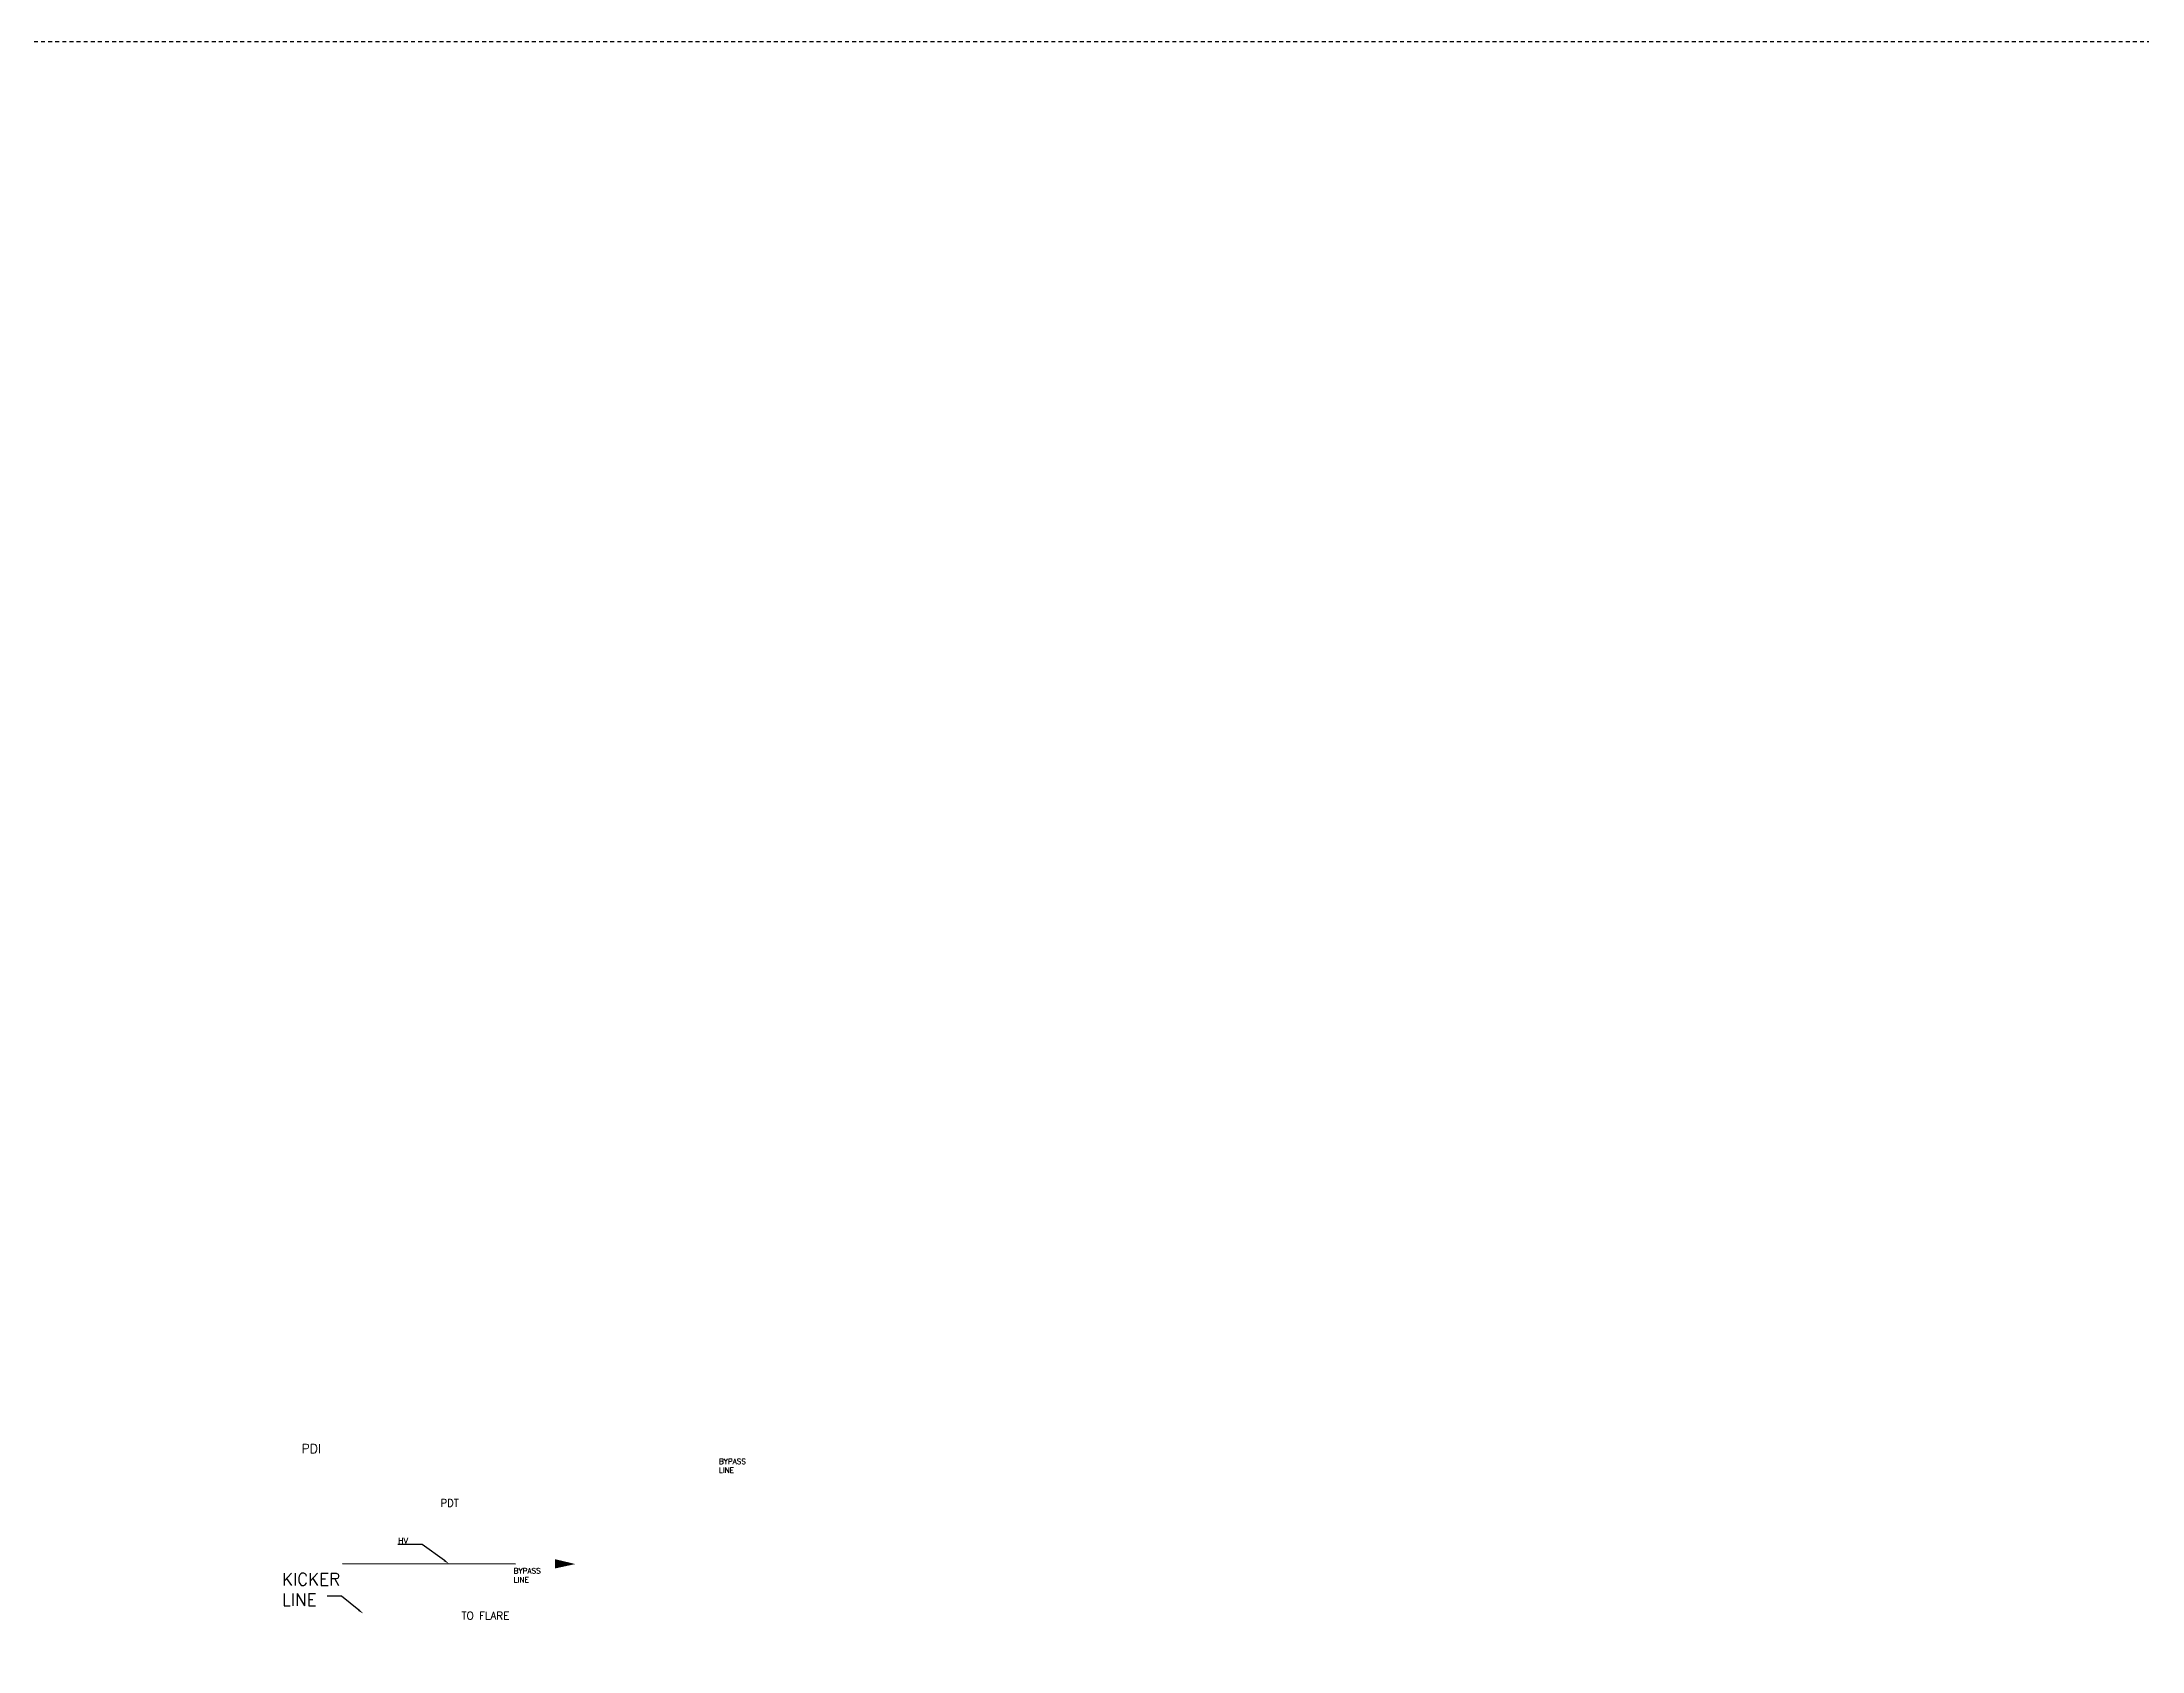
# Model space of a CAD drawing. Header units: inches. Extents: x -69 to 197, y -139 to 60.
# Drawn here: x -2.3 to 64.1, y 9.1 to 60 of the extents above; entities that cross this region are included whole.
import ezdxf
from ezdxf import colors
from ezdxf.entities.mleader import LeaderData, LeaderLine
from ezdxf.math import Vec2, Vec3

# ---------------------------------------------------------------- set-up
doc = ezdxf.new("R2010")
doc.units = ezdxf.units.IN
doc.header["$MEASUREMENT"] = 0
doc.linetypes.add('HIDDEN2', pattern=[0.1875, 0.125, -0.0625])
doc.layers.add('no plot', color=41, linetype='HIDDEN2', plot=False)
doc.styles.get("Standard").update_dxf_attribs({"font": 'romans.shx', "height": 0.1})

msp = doc.modelspace()

# ---------------------------------------------------------------- linework, layer by layer
at = {"color": 5}
msp.add_lwpolyline([(13.895, 11.891, 0.293, 0, 0), (14.54, 11.884, 0, 0, 0)], format="xyseb", dxfattribs=at)
msp.add_lwpolyline([(7.178, 11.899), (12.645, 11.891)], dxfattribs=at)
at = {"layer": 'no plot'}
msp.add_lwpolyline([(-68.734, -139.363), (196.891, -139.363), (196.891, 60.012), (-68.734, 60.012)], close=True, dxfattribs=at)

# ---------------------------------------------------------------- texts
at = {"attachment_point": 1}
for s, width, heights, insert, char_height in [('\\pt0.28819,0.86458;PDI', 0.7042, [0], (5.879, 15.68), 0.28819), ('BYPASS LINE', 1.35, [0], (19.079, 15.214), 0.16848), ('PDT', 0.6085, [0.272], (10.272, 13.932), 0.2336), ('KICKER LINE', 2.0891, [0], (5.259, 11.596), 0.38747), ('BYPASS LINE', 1.35, [0], (12.59, 11.754), 0.16848), ('TO FLARE', 1.7319, [0], (10.936, 10.372), 0.2405)]:
    msp.add_mtext_dynamic_manual_height_columns(s, width=width, gutter_width=0.5, heights=heights, dxfattribs=dict(at, insert=insert, char_height=char_height))

# ---------------------------------------------------------------- leaders
ml = msp.add_multileader_mtext('Standard')
ml.set_content('HV', color=256)
ml.set_leader_properties()
ml.build(insert=Vec2(0, 0))
ml.multileader.update_dxf_attribs({"text_right_attachment_type": 6, "dogleg_length": 0.36, "arrow_head_size": 0.18})
ctx = ml.context
ctx.base_point, ctx.char_height, ctx.arrow_head_size, ctx.landing_gap_size, ctx.plane_origin = Vec3(8.855, 12.623), 0.18, 0.18, 0.09, Vec3(10.542, 11.894)
ctx.right_attachment, ctx.text_align_type = 6, 2
notes = []
notes.append((ctx, [(0, (1, 1, 0), (9.695, 12.497), (-1, 0), 0.36, [(0, [(10.542, 11.894)], 0, [])])]))
ctx.mtext.insert, ctx.mtext.alignment, ctx.mtext.flow_direction = Vec3(9.245, 12.713), 3, 5
ml = msp.add_multileader_mtext('Standard')
ml.set_content('', color=256)
ml.set_leader_properties()
ml.build(insert=Vec2(0, 0))
ml.multileader.update_dxf_attribs({"text_right_attachment_type": 6, "dogleg_length": 0.36, "arrow_head_size": 0.18})
ctx = ml.context
ctx.base_point, ctx.char_height, ctx.arrow_head_size, ctx.landing_gap_size, ctx.plane_origin = Vec3(6.598, 10.96), 0.18, 0.18, 0.09, Vec3(7.832, 10.315)
ctx.right_attachment, ctx.text_align_type = 6, 2
notes.append((ctx, [(0, (1, 1, 0), (7.138, 10.87), (-1, 0), 0.36, [(0, [(7.832, 10.315)], 0, [])])]))
ctx.mtext.insert, ctx.mtext.alignment, ctx.mtext.flow_direction = Vec3(6.688, 11.05), 3, 5
for ctx, leaders in notes:
    for number, flags, end, landing, length, lines in leaders:
        leader = LeaderData()
        leader.index, (leader.has_last_leader_line, leader.has_dogleg_vector, leader.attachment_direction) = number, flags
        leader.last_leader_point, leader.dogleg_vector, leader.dogleg_length = Vec3(end), Vec3(landing), length
        for number, points, colour, breaks in lines:
            line = LeaderLine()
            line.index, line.vertices, line.color, line.breaks = number, Vec3.list(points), colors.encode_raw_color(colour), breaks
            leader.lines.append(line)
        ctx.leaders.append(leader)

doc.saveas('drawing.dxf')
